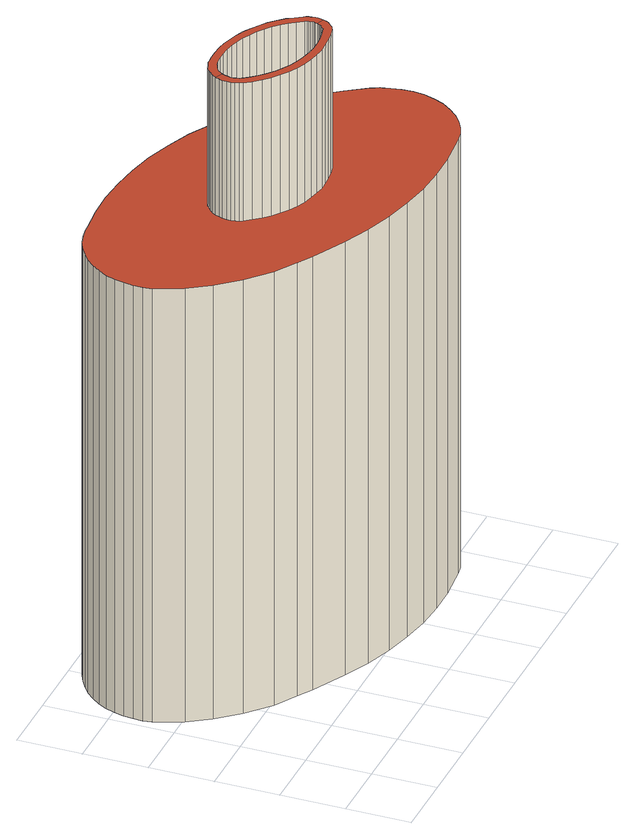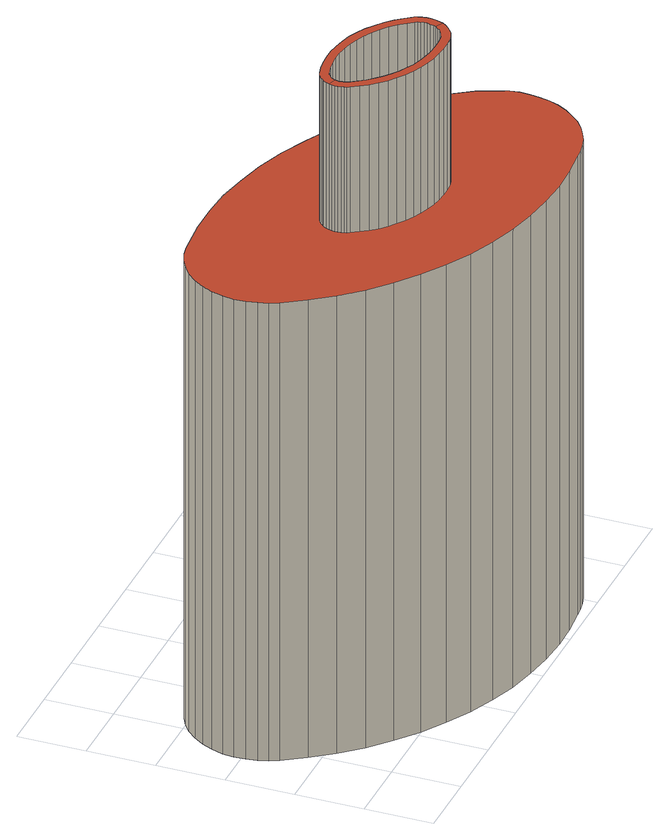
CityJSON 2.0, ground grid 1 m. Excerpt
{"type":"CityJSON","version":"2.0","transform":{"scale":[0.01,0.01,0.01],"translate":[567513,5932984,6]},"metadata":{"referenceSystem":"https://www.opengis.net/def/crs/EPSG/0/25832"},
"CityObjects":{
"building1":{"type":"Building","attributes":{"Grundfläche 2D":"18.611399","Grundhöhe NN":"6.888"},"children":["building1-1","building1-2"],"geometry":[{"type":"Solid","lod":"3","boundaries":[[[[0,1,2,3,4,5,6,7,8,9,10,11,12,13,14,15,16,17,18,19,20,21,22,23,24,25,26,27,28,29,30,31,32,33,34,35,36,37,38,39,40,41,42,43,44,45,46,47,48,49,50,51,52,53,54,55]],[[56,57,4,3]],[[57,58,5,4]],[[58,59,6,5]],[[59,60,7,6]],[[60,61,8,7]],[[61,62,9,8]],[[62,63,10,9]],[[63,64,11,10]],[[65,56,3,2]],[[64,66,12,11]],[[66,67,13,12]],[[67,68,14,13]],[[68,69,15,14]],[[69,70,16,15]],[[70,71,17,16]],[[71,72,18,17]],[[72,73,19,18]],[[73,74,20,19]],[[74,75,21,20]],[[75,76,22,21]],[[76,77,23,22]],[[77,78,24,23]],[[78,79,25,24]],[[79,80,26,25]],[[80,81,27,26]],[[81,82,28,27]],[[82,83,29,28]],[[83,84,30,29]],[[84,85,31,30]],[[85,86,32,31]],[[86,87,33,32]],[[87,88,34,33]],[[88,89,35,34]],[[89,90,36,35]],[[90,91,37,36]],[[91,92,38,37]],[[92,93,39,38]],[[93,94,40,39]],[[94,95,41,40]],[[95,96,42,41]],[[96,97,43,42]],[[97,98,44,43]],[[98,99,100,46,45,44]],[[100,101,47,46]],[[101,102,48,47]],[[102,103,49,48]],[[103,104,50,49]],[[104,105,51,50]],[[105,106,52,51]],[[106,107,53,52]],[[107,108,54,53]],[[108,109,55,54]],[[109,110,0,55]],[[110,111,1,0]],[[111,65,2,1]],[[104,103,102,101,100,99,98,97,96,95,94,93,92,91,90,89,88,87,86,85,84,83,82,81,80,79,78,77,76,75,74,73,72,71,70,69,68,67,66,64,63,62,61,60,59,58,57,56,65,111,110,109,108,107,106,105]]]],"semantics":{"surfaces":[{"type":"RoofSurface"},{"type":"WallSurface"},{"type":"GroundSurface"}],"values":[[0,1,1,1,1,1,1,1,1,1,1,1,1,1,1,1,1,1,1,1,1,1,1,1,1,1,1,1,1,1,1,1,1,1,1,1,1,1,1,1,1,1,1,1,1,1,1,1,1,1,1,1,1,1,1,1,2]]}}]},
"building1-1":{"type":"BuildingInstallation","parents":["building1"],"geometry":[{"type":"MultiSurface","lod":"3","boundaries":[[[112,113,114,115,116,117,118,119,120,121,122,123,124,125,126,127,128,129,130,131,132,133,134,135,136,137,138,139,140,141,142,143,144,145,146,147,148,149,150,151,152,153,154,155,156,157,158,159,160,161,162,163,164,165,166,167,168,169]],[[170,171,140,139]],[[171,172,141,140]],[[172,173,142,141]],[[173,174,143,142]],[[174,175,144,143]],[[145,144,175,176]],[[176,177,146,145]],[[147,146,177,178]],[[178,179,148,147]],[[179,180,149,148]],[[150,149,180,181]],[[151,150,181,182]],[[182,183,152,151]],[[153,152,183,184]],[[154,153,184,185]],[[155,154,185,186]],[[186,187,156,155]],[[157,156,187,188]],[[188,189,158,157]],[[159,158,189,190]],[[190,191,160,159]],[[191,192,161,160]],[[192,193,162,161]],[[163,162,193,194]],[[194,195,164,163]],[[195,196,165,164]],[[196,197,166,165]],[[197,198,167,166]],[[199,200,169,168]],[[200,201,112,169]],[[201,202,113,112]],[[202,203,114,113]],[[203,204,115,114]],[[204,205,116,115]],[[205,206,117,116]],[[206,207,118,117]],[[119,118,207,208]],[[120,119,208,209]],[[209,210,121,120]],[[122,121,210,211]],[[211,212,123,122]],[[124,123,212,213]],[[125,124,213,214]],[[214,215,126,125]],[[127,126,215,216]],[[128,127,216,217]],[[217,218,129,128]],[[218,219,130,129]],[[131,130,219,220]],[[220,221,132,131]],[[221,222,133,132]],[[222,223,134,133]],[[223,224,135,134]],[[224,225,136,135]],[[225,226,137,136]],[[226,227,138,137]]],"semantics":{"surfaces":[{"type":"RoofSurface"},{"type":"WallSurface"}],"values":[0,1,1,1,1,1,1,1,1,1,1,1,1,1,1,1,1,1,1,1,1,1,1,1,1,1,1,1,1,1,1,1,1,1,1,1,1,1,1,1,1,1,1,1,1,1,1,1,1,1,1,1,1,1,1,1,1]}}]},
"building1-2":{"type":"BuildingInstallation","parents":["building1"],"geometry":[{"type":"MultiSurface","lod":"3","boundaries":[[[228,229,230,231,232,233,234,235,236,237,238,239,240,241,242,243,244,245,246,247,248,249,250,251,252,253,139,138,254,255,256,257,258,259,260,261,262,263,264,265,266,267,268,269,270,271,272,273,274,275,276,277,278,279,168,167,280]],[[227,281,254,138]],[[281,282,255,254]],[[282,283,256,255]],[[283,284,257,256]],[[284,285,258,257]],[[285,286,259,258]],[[260,259,286,287]],[[287,288,261,260]],[[262,261,288,289]],[[289,290,263,262]],[[264,263,290,291]],[[265,264,291,292]],[[292,293,266,265]],[[267,266,293,294]],[[294,295,268,267]],[[295,296,269,268]],[[270,269,296,297]],[[271,270,297,298]],[[298,299,272,271]],[[273,272,299,300]],[[300,301,274,273]],[[301,302,275,274]],[[302,303,276,275]],[[303,304,277,276]],[[304,305,278,277]],[[305,306,279,278]],[[306,199,168,279]],[[198,307,280,167]],[[307,308,228,280]],[[308,309,229,228]],[[230,229,309,310]],[[310,311,231,230]],[[311,312,232,231]],[[312,313,233,232]],[[234,233,313,314]],[[314,315,235,234]],[[236,235,315,316]],[[316,317,237,236]],[[238,237,317,318]],[[318,319,239,238]],[[240,239,319,320]],[[320,321,241,240]],[[242,241,321,322]],[[243,242,322,323]],[[323,324,244,243]],[[245,244,324,325]],[[325,326,246,245]],[[247,246,326,327]],[[327,328,248,247]],[[328,329,249,248]],[[329,330,250,249]],[[251,250,330,331]],[[331,332,252,251]],[[332,333,253,252]],[[333,170,139,253]]],"semantics":{"surfaces":[{"type":"RoofSurface"},{"type":"WallSurface"}],"values":[0,1,1,1,1,1,1,1,1,1,1,1,1,1,1,1,1,1,1,1,1,1,1,1,1,1,1,1,1,1,1,1,1,1,1,1,1,1,1,1,1,1,1,1,1,1,1,1,1,1,1,1,1,1,1,1]}}]}
},
"vertices":[
[641,206,812],[638,222,812],[634,237,812],[628,250,812],[607,282,812],[583,314,812],[556,345,812],[525,373,812],[492,399,812],[457,422,812],[420,443,812],[381,459,812],[341,473,812],[300,482,812],[259,488,812],[218,491,812],[178,490,812],[139,486,812],[125,485,812],[110,482,812],[96,478,812],[82,471,812],[68,463,812],[55,453,812],[44,441,812],[34,428,812],[26,414,812],[20,399,812],[17,384,812],[15,369,812],[14,354,812],[16,340,812],[34,297,812],[56,263,812],[85,229,812],[121,196,812],[156,175,812],[179,160,812],[233,132,812],[274,113,812],[317,98,812],[360,88,812],[403,80,812],[446,77,812],[489,77,812],[530,81,812],[545,82,812],[560,85,812],[575,91,812],[590,99,812],[604,110,812],[616,123,812],[627,138,812],[634,154,812],[640,172,812],[642,189,812],[628,250,89],[607,282,89],[583,314,89],[556,345,89],[525,373,89],[492,399,89],[457,422,89],[420,443,89],[381,459,89],[634,237,89],[341,473,89],[300,482,89],[259,488,89],[218,491,89],[178,490,89],[139,486,89],[125,485,89],[110,482,89],[96,478,89],[82,471,89],[68,463,89],[55,453,89],[44,441,89],[34,428,89],[26,414,89],[20,399,89],[17,384,89],[15,369,89],[14,354,89],[16,340,89],[34,297,89],[56,263,89],[85,229,89],[121,196,89],[156,175,89],[179,160,89],[233,132,89],[274,113,89],[317,98,89],[360,88,89],[403,80,89],[446,77,89],[489,77,89],[530,81,89],[545,82,89],[560,85,89],[575,91,89],[590,99,89],[604,110,89],[616,123,89],[627,138,89],[634,154,89],[640,172,89],[642,189,89],[641,206,89],[638,222,89],
[416,242,1042],[414,239,1042],[412,238,1042],[410,236,1042],[408,234,1042],[406,234,1042],[394,231,1042],[382,229,1042],[368,228,1042],[355,228,1042],[341,230,1042],[328,233,1042],[315,237,1042],[302,242,1042],[290,249,1042],[279,256,1042],[268,265,1042],[259,274,1042],[250,284,1042],[244,293,1042],[242,296,1042],[241,300,1042],[240,305,1042],[240,309,1042],[241,314,1042],[242,319,1042],[244,323,1042],[232,329,1042],[230,323,1042],[228,317,1042],[227,310,1042],[227,304,1042],[228,298,1042],[230,292,1042],[232,287,1042],[240,276,1042],[249,265,1042],[259,255,1042],[271,246,1042],[283,237,1042],[296,230,1042],[310,224,1042],[325,220,1042],[339,217,1042],[354,215,1042],[369,215,1042],[383,216,1042],[397,218,1042],[410,221,1042],[414,223,1042],[418,225,1042],[421,228,1042],[424,231,1042],[427,234,1042],[429,238,1042],[431,243,1042],[419,247,1042],[417,244,1042],[232,329,812],[230,323,812],[228,317,812],[227,310,812],[227,304,812],[228,298,812],[230,292,812],[232,287,812],[240,276,812],[249,265,812],[259,255,812],[271,246,812],[283,237,812],[296,230,812],[310,224,812],[325,220,812],[339,217,812],[354,215,812],[369,215,812],[383,216,812],[397,218,812],[410,221,812],[414,223,812],[418,225,812],[421,228,812],[424,231,812],[427,234,812],[429,238,812],[431,243,812],[419,247,812],[417,244,812],[416,242,812],[414,239,812],[412,238,812],[410,236,812],[408,234,812],[406,234,812],[394,231,812],[382,229,812],[368,228,812],[355,228,812],[341,230,812],[328,233,812],[315,237,812],[302,242,812],[290,249,812],[279,256,812],[268,265,812],[259,274,812],[250,284,812],[244,293,812],[242,296,812],[241,300,812],[240,305,812],[240,309,812],[241,314,812],[242,319,812],[244,323,812],
[433,252,1042],[433,256,1042],[432,261,1042],[431,265,1042],[430,269,1042],[428,272,1042],[421,283,1042],[414,294,1042],[405,304,1042],[395,314,1042],[384,322,1042],[372,330,1042],[360,337,1042],[347,343,1042],[334,347,1042],[321,351,1042],[307,353,1042],[294,354,1042],[281,354,1042],[268,353,1042],[265,353,1042],[259,351,1042],[251,348,1042],[246,344,1042],[241,340,1042],[236,335,1042],[247,327,1042],[250,331,1042],[254,334,1042],[257,336,1042],[264,339,1042],[269,340,1042],[281,341,1042],[293,341,1042],[306,340,1042],[318,338,1042],[330,335,1042],[343,331,1042],[354,325,1042],[366,319,1042],[376,312,1042],[386,304,1042],[395,295,1042],[403,286,1042],[410,276,1042],[417,266,1042],[418,263,1042],[419,261,1042],[419,258,1042],[420,255,1042],[420,253,1042],[419,250,1042],[432,247,1042],[247,327,812],[250,331,812],[254,334,812],[257,336,812],[264,339,812],[269,340,812],[281,341,812],[293,341,812],[306,340,812],[318,338,812],[330,335,812],[343,331,812],[354,325,812],[366,319,812],[376,312,812],[386,304,812],[395,295,812],[403,286,812],[410,276,812],[417,266,812],[418,263,812],[419,261,812],[419,258,812],[420,255,812],[420,253,812],[419,250,812],[432,247,812],[433,252,812],[433,256,812],[432,261,812],[431,265,812],[430,269,812],[428,272,812],[421,283,812],[414,294,812],[405,304,812],[395,314,812],[384,322,812],[372,330,812],[360,337,812],[347,343,812],[334,347,812],[321,351,812],[307,353,812],[294,354,812],[281,354,812],[268,353,812],[265,353,812],[259,351,812],[251,348,812],[246,344,812],[241,340,812],[236,335,812]
]}
